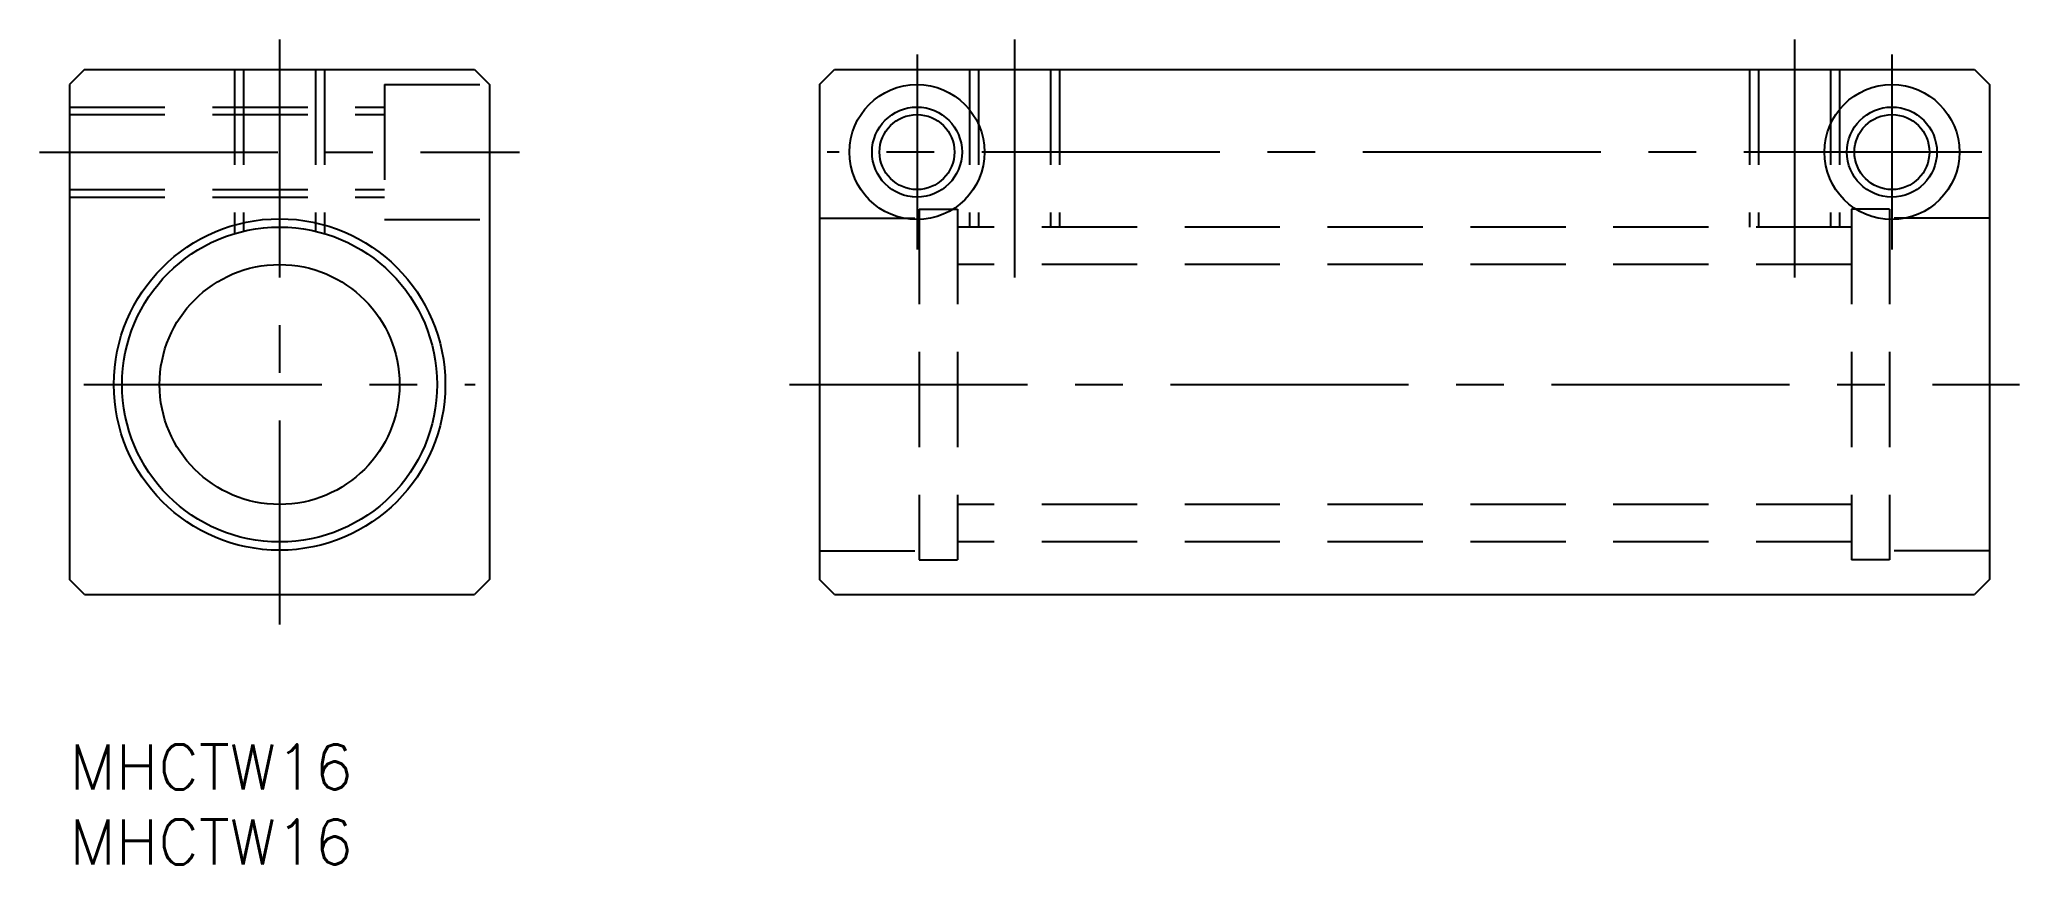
# Model space of a CAD drawing. Extents: x -2 to 130, y -8 to 47.
import ezdxf

# ---------------------------------------------------------------- set-up
doc = ezdxf.new("R2010")
doc.units = 0
doc.header["$LTSCALE"] = 0.5
doc.linetypes.add('CENTER', pattern=[50.8, 31.75, -6.35, 6.35, -6.35])
doc.linetypes.add('DASHED', pattern=[19.05, 12.7, -6.35])
for name, color, linetype in [('MSM_CENTER', 1, 'CENTER'), ('MSM_CONTINUOUS', 7, 'CONTINUOUS'), ('MSM_DASHED', 4, 'DASHED'), ('MSM_NARROW', 5, 'CONTINUOUS'), ('MSM_PART_NUMBER', 7, 'CONTINUOUS')]:
    doc.layers.add(name, color=color, linetype=linetype)
doc.styles.get("Standard").update_dxf_attribs({"font": 'txt.shx', "height": 3, "bigfont": 'bigfont.shx'})

msp = doc.modelspace()

# ---------------------------------------------------------------- linework, layer by layer
at = {"layer": 'MSM_CENTER'}
for p, q in [((14, 47), (14, 8)), ((63, 47), (63, 30)), ((115, 47), (115, 30)), ((56.5, 46), (56.5, 33)), ((121.5, 46), (121.5, 33)), ((-2, 39.5), (30, 39.5)), ((127.5, 39.5), (50.5, 39.5)), ((0.95, 24), (27.05, 24)), ((48, 24), (130, 24))]:
    msp.add_line(p, q, dxfattribs=at)
at = {"layer": 'MSM_CONTINUOUS'}
for p, q in [((1, 45), (0, 44)), ((1, 45), (27, 45)), ((3, 45), (3, 45.0001)), ((5, 45), (5, 45.0001)), ((27, 45), (28, 44)), ((50, 44), (51, 45)), ((51, 45), (127, 45)), ((127, 45), (128, 44)), ((0, 44), (0, 11)), ((28, 44), (28, 11)), ((50, 44), (50, 11)), ((128, 44), (128, 11)), ((1, 10), (0, 11)), ((28, 11), (27, 10)), ((51, 10), (50, 11)), ((128, 11), (127, 10)), ((1, 10), (27, 10)), ((51, 10), (127, 10))]:
    msp.add_line(p, q, dxfattribs=at)
for centre, radius in [((56.5, 39.5), 4.5), ((121.5, 39.5), 4.5), ((56.5, 39.5), 2.5), ((121.5, 39.5), 2.5), ((14, 24), 11.05), ((14, 24), 10.5), ((14, 24), 8)]:
    msp.add_circle(centre, radius, dxfattribs=at)
at = {"layer": 'MSM_DASHED'}
for p, q in [((11, 45), (11, 34.0623)), ((11.6, 45), (11.6, 34.222)), ((16.4, 45), (16.4, 34.222)), ((17, 45), (17, 34.0623)), ((60, 45), (60, 34.5)), ((60.6, 45), (60.6, 34.5)), ((65.4, 45), (65.4, 34.5)), ((66, 45), (66, 34.5)), ((112, 45), (112, 34.5)), ((112.6, 45), (112.6, 34.5)), ((117.4, 45), (117.4, 34.5)), ((118, 45), (118, 34.5)), ((21, 44), (21, 35)), ((21, 44), (28, 44)), ((0, 42.5), (21, 42.5)), ((0, 42), (21, 42)), ((0, 37), (21, 37)), ((0, 36.5), (21, 36.5)), ((56.65, 35.7), (56.65, 12.3)), ((56.65, 35.7), (59.2, 35.7)), ((59.2, 35.7), (59.2, 12.3)), ((118.8, 35.7), (118.8, 12.3)), ((121.35, 35.7), (118.8, 35.7)), ((121.35, 35.7), (121.35, 12.3)), ((21, 35), (28, 35)), ((50, 35.1), (56.65, 35.1)), ((118.8, 34.5), (59.2, 34.5)), ((128, 35.1), (121.35, 35.1)), ((118.8, 32), (59.2, 32)), ((118.8, 16), (59.2, 16)), ((118.8, 13.5), (59.2, 13.5)), ((50, 12.9), (56.65, 12.9)), ((56.65, 12.3), (59.2, 12.3)), ((121.35, 12.3), (118.8, 12.3)), ((128, 12.9), (121.35, 12.9))]:
    msp.add_line(p, q, dxfattribs=at)
at = {"layer": 'MSM_NARROW'}
for centre in [(56.5, 39.5), (121.5, 39.5)]:
    msp.add_circle(centre, 3, dxfattribs=at)

# ---------------------------------------------------------------- texts
at = {"layer": 'MSM_PART_NUMBER'}
for p in [(0, -3), (0, -8)]:
    msp.add_text('MHCTW16', height=3, dxfattribs=at).set_placement(p)

doc.saveas('drawing.dxf')
